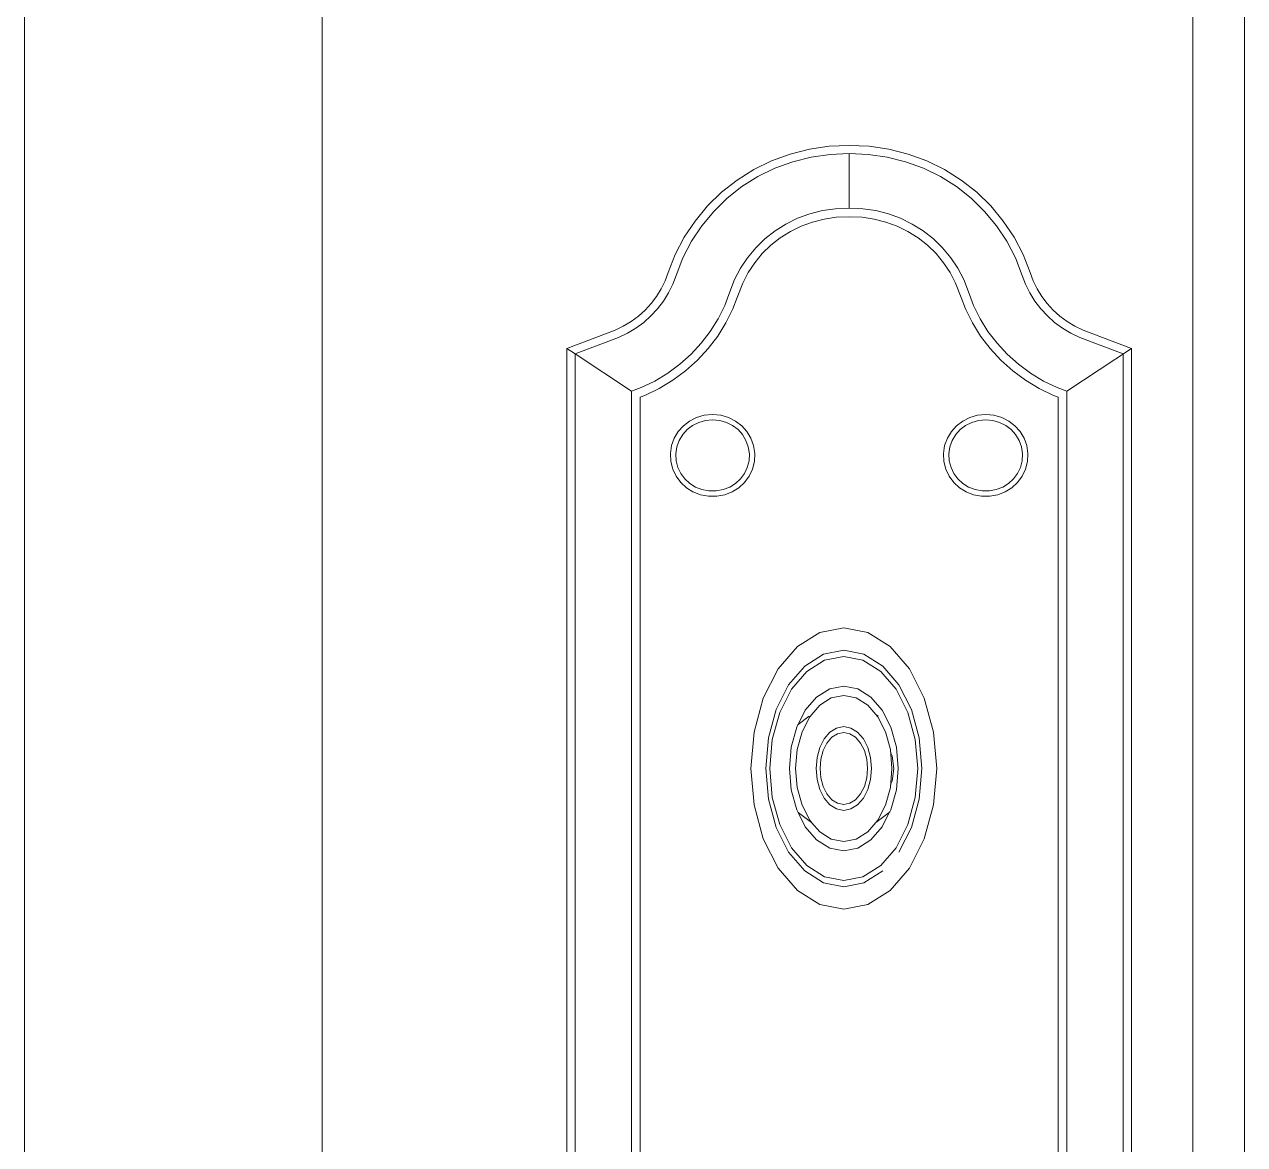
# Model space of a CAD drawing. Header units: inches. Extents: x -5142662 to -4941318, y -3361958 to -3160563.
# Drawn here: x -5011256.76 to -5011250.83, y -3261586.29 to -3261580.85 of the extents above; entities that cross this region are included whole.
import ezdxf

# ---------------------------------------------------------------- set-up
doc = ezdxf.new("R2010")
doc.units = ezdxf.units.IN
doc.header["$LTSCALE"] = 2
doc.header["$MEASUREMENT"] = 0
doc.layers.add('window', color=4, linetype='CONTINUOUS', lineweight=13)

msp = doc.modelspace()

# ---------------------------------------------------------------- linework, layer by layer
at = {"layer": 'window'}
for p, q in [((-5011256.7568, -3261611.2089), (-5011256.7568, -3261543.2089)), ((-5011255.3105, -3261611.2089), (-5011255.3105, -3261544.791)), ((-5011251.0805, -3261588.7091), (-5011251.0805, -3261548.8944)), ((-5011250.8285, -3261549.1389), (-5011250.8285, -3261611.2089)), ((-5011252.8465, -3261581.4412), (-5011252.9422, -3261581.4551)), ((-5011252.7497, -3261581.4373), (-5011252.8465, -3261581.4412)), ((-5011252.653, -3261581.4412), (-5011252.7497, -3261581.4373)), ((-5011252.5572, -3261581.4551), (-5011252.653, -3261581.4412)), ((-5011253.1265, -3261581.512), (-5011253.213, -3261581.5543)), ((-5011253.0359, -3261581.4788), (-5011253.1265, -3261581.512)), ((-5011252.9422, -3261581.4551), (-5011253.0359, -3261581.4788)), ((-5011252.9341, -3261581.4936), (-5011253.0237, -3261581.5162)), ((-5011252.8426, -3261581.4803), (-5011252.9341, -3261581.4936)), ((-5011252.7497, -3261581.4765), (-5011252.8426, -3261581.4803)), ((-5011252.6568, -3261581.4803), (-5011252.7497, -3261581.4765)), ((-5011252.7497, -3261581.4765), (-5011252.7497, -3261581.742)), ((-5011252.5653, -3261581.4936), (-5011252.6568, -3261581.4803)), ((-5011252.4758, -3261581.5162), (-5011252.5653, -3261581.4936)), ((-5011252.4635, -3261581.4788), (-5011252.5572, -3261581.4551)), ((-5011252.3729, -3261581.512), (-5011252.4635, -3261581.4788)), ((-5011252.2865, -3261581.5543), (-5011252.3729, -3261581.512)), ((-5011253.213, -3261581.5543), (-5011253.2943, -3261581.6054)), ((-5011253.1102, -3261581.548), (-5011253.1928, -3261581.5884)), ((-5011253.0237, -3261581.5162), (-5011253.1102, -3261581.548)), ((-5011252.3892, -3261581.548), (-5011252.4758, -3261581.5162)), ((-5011252.3066, -3261581.5884), (-5011252.3892, -3261581.548)), ((-5011252.2052, -3261581.6054), (-5011252.2865, -3261581.5543)), ((-5011253.2943, -3261581.6054), (-5011253.3695, -3261581.6645)), ((-5011253.1928, -3261581.5884), (-5011253.2705, -3261581.6372)), ((-5011252.2289, -3261581.6372), (-5011252.3066, -3261581.5884)), ((-5011252.1299, -3261581.6645), (-5011252.2052, -3261581.6054)), ((-5011253.3695, -3261581.6645), (-5011253.4379, -3261581.731)), ((-5011253.2705, -3261581.6372), (-5011253.3424, -3261581.6936)), ((-5011252.157, -3261581.6936), (-5011252.2289, -3261581.6372)), ((-5011252.0615, -3261581.731), (-5011252.1299, -3261581.6645)), ((-5011253.4379, -3261581.731), (-5011253.4986, -3261581.8042)), ((-5011253.3424, -3261581.6936), (-5011253.4078, -3261581.7572)), ((-5011252.8166, -3261581.7447), (-5011252.8793, -3261581.7538)), ((-5011252.7497, -3261581.742), (-5011252.8166, -3261581.7447)), ((-5011252.6829, -3261581.7447), (-5011252.7497, -3261581.742)), ((-5011252.6202, -3261581.7538), (-5011252.6829, -3261581.7447)), ((-5011252.0917, -3261581.7572), (-5011252.157, -3261581.6936)), ((-5011252.0008, -3261581.8042), (-5011252.0615, -3261581.731)), ((-5011253.4986, -3261581.8042), (-5011253.551, -3261581.8832)), ((-5011253.4078, -3261581.7572), (-5011253.4658, -3261581.8271)), ((-5011253, -3261581.7911), (-5011253.0566, -3261581.8188)), ((-5011252.9406, -3261581.7693), (-5011253, -3261581.7911)), ((-5011252.9826, -3261581.8293), (-5011252.9276, -3261581.8091)), ((-5011252.8793, -3261581.7538), (-5011252.9406, -3261581.7693)), ((-5011252.9276, -3261581.8091), (-5011252.8707, -3261581.7947)), ((-5011252.8707, -3261581.7947), (-5011252.8125, -3261581.7863)), ((-5011252.8125, -3261581.7863), (-5011252.7497, -3261581.7837)), ((-5011252.7497, -3261581.7837), (-5011252.687, -3261581.7863)), ((-5011252.687, -3261581.7863), (-5011252.6288, -3261581.7947)), ((-5011252.6288, -3261581.7947), (-5011252.5719, -3261581.8091)), ((-5011252.5588, -3261581.7693), (-5011252.6202, -3261581.7538)), ((-5011252.5719, -3261581.8091), (-5011252.5168, -3261581.8293)), ((-5011252.4995, -3261581.7911), (-5011252.5588, -3261581.7693)), ((-5011252.4429, -3261581.8188), (-5011252.4995, -3261581.7911)), ((-5011252.0337, -3261581.8271), (-5011252.0917, -3261581.7572)), ((-5011251.9485, -3261581.8832), (-5011252.0008, -3261581.8042)), ((-5011253.4658, -3261581.8271), (-5011253.5158, -3261581.9026)), ((-5011253.1098, -3261581.8522), (-5011253.1591, -3261581.8909)), ((-5011253.0566, -3261581.8188), (-5011253.1098, -3261581.8522)), ((-5011253.0845, -3261581.886), (-5011253.0351, -3261581.855)), ((-5011253.0351, -3261581.855), (-5011252.9826, -3261581.8293)), ((-5011252.5168, -3261581.8293), (-5011252.4643, -3261581.855)), ((-5011252.4643, -3261581.855), (-5011252.4149, -3261581.886)), ((-5011252.3896, -3261581.8522), (-5011252.4429, -3261581.8188)), ((-5011252.3403, -3261581.8909), (-5011252.3896, -3261581.8522)), ((-5011251.9837, -3261581.9026), (-5011252.0337, -3261581.8271)), ((-5011253.551, -3261581.8832), (-5011253.5944, -3261581.9671)), ((-5011253.5158, -3261581.9026), (-5011253.5573, -3261581.9829)), ((-5011253.1591, -3261581.8909), (-5011253.2039, -3261581.9345)), ((-5011253.1718, -3261581.9623), (-5011253.1303, -3261581.9219)), ((-5011253.1303, -3261581.9219), (-5011253.0845, -3261581.886)), ((-5011252.4149, -3261581.886), (-5011252.3692, -3261581.9219)), ((-5011252.3692, -3261581.9219), (-5011252.3276, -3261581.9623)), ((-5011252.2956, -3261581.9345), (-5011252.3403, -3261581.8909)), ((-5011251.9422, -3261581.9829), (-5011251.9837, -3261581.9026)), ((-5011251.9051, -3261581.9671), (-5011251.9485, -3261581.8832)), ((-5011253.5944, -3261581.9671), (-5011253.6283, -3261582.0551)), ((-5011253.5573, -3261581.9829), (-5011253.5904, -3261582.0688)), ((-5011253.2436, -3261581.9824), (-5011253.2779, -3261582.0341)), ((-5011253.2039, -3261581.9345), (-5011253.2436, -3261581.9824)), ((-5011253.2087, -3261582.0068), (-5011253.1718, -3261581.9623)), ((-5011252.3276, -3261581.9623), (-5011252.2907, -3261582.0068)), ((-5011252.2558, -3261581.9824), (-5011252.2956, -3261581.9345)), ((-5011252.2215, -3261582.0341), (-5011252.2558, -3261581.9824)), ((-5011251.909, -3261582.0688), (-5011251.9422, -3261581.9829)), ((-5011251.8711, -3261582.0551), (-5011251.9051, -3261581.9671)), ((-5011253.2779, -3261582.0341), (-5011253.3064, -3261582.0891)), ((-5011253.2405, -3261582.0548), (-5011253.2087, -3261582.0068)), ((-5011252.2907, -3261582.0068), (-5011252.2589, -3261582.0548)), ((-5011252.1931, -3261582.0891), (-5011252.2215, -3261582.0341)), ((-5011253.6436, -3261582.0955), (-5011253.6628, -3261582.1342)), ((-5011253.6283, -3261582.0551), (-5011253.6436, -3261582.0955)), ((-5011253.5904, -3261582.0688), (-5011253.6064, -3261582.1107)), ((-5011253.3064, -3261582.0891), (-5011253.3341, -3261582.1611)), ((-5011253.2938, -3261582.1756), (-5011253.2669, -3261582.1058)), ((-5011253.2669, -3261582.1058), (-5011253.2405, -3261582.0548)), ((-5011252.2589, -3261582.0548), (-5011252.2326, -3261582.1058)), ((-5011252.2326, -3261582.1058), (-5011252.2056, -3261582.1756)), ((-5011252.1653, -3261582.1611), (-5011252.1931, -3261582.0891)), ((-5011251.8931, -3261582.1107), (-5011251.909, -3261582.0688)), ((-5011251.8558, -3261582.0955), (-5011251.8711, -3261582.0551)), ((-5011251.8367, -3261582.1342), (-5011251.8558, -3261582.0955)), ((-5011253.6628, -3261582.1342), (-5011253.6856, -3261582.1711)), ((-5011253.6272, -3261582.1529), (-5011253.652, -3261582.1929)), ((-5011253.6064, -3261582.1107), (-5011253.6272, -3261582.1529)), ((-5011253.3341, -3261582.1611), (-5011253.3542, -3261582.214)), ((-5011252.1452, -3261582.214), (-5011252.1653, -3261582.1611)), ((-5011251.8723, -3261582.1529), (-5011251.8931, -3261582.1107)), ((-5011251.8475, -3261582.1929), (-5011251.8723, -3261582.1529)), ((-5011251.8138, -3261582.1711), (-5011251.8367, -3261582.1342)), ((-5011253.7119, -3261582.2057), (-5011253.7415, -3261582.2377)), ((-5011253.6856, -3261582.1711), (-5011253.7119, -3261582.2057)), ((-5011253.652, -3261582.1929), (-5011253.6805, -3261582.2305)), ((-5011253.3542, -3261582.214), (-5011253.3862, -3261582.2788)), ((-5011253.3146, -3261582.2303), (-5011253.2938, -3261582.1756)), ((-5011252.2056, -3261582.1756), (-5011252.1849, -3261582.2303)), ((-5011252.1133, -3261582.2788), (-5011252.1452, -3261582.214)), ((-5011251.8189, -3261582.2305), (-5011251.8475, -3261582.1929)), ((-5011251.7875, -3261582.2057), (-5011251.8138, -3261582.1711)), ((-5011251.7579, -3261582.2377), (-5011251.7875, -3261582.2057)), ((-5011253.774, -3261582.2669), (-5011253.8093, -3261582.293)), ((-5011253.7415, -3261582.2377), (-5011253.774, -3261582.2669)), ((-5011253.7127, -3261582.2653), (-5011253.748, -3261582.297)), ((-5011253.6805, -3261582.2305), (-5011253.7127, -3261582.2653)), ((-5011253.3862, -3261582.2788), (-5011253.4243, -3261582.3403)), ((-5011253.3483, -3261582.2986), (-5011253.3146, -3261582.2303)), ((-5011252.1849, -3261582.2303), (-5011252.1512, -3261582.2986)), ((-5011252.0752, -3261582.3403), (-5011252.1133, -3261582.2788)), ((-5011251.7868, -3261582.2653), (-5011251.8189, -3261582.2305)), ((-5011251.7515, -3261582.297), (-5011251.7868, -3261582.2653)), ((-5011251.7254, -3261582.2669), (-5011251.7579, -3261582.2377)), ((-5011251.6902, -3261582.293), (-5011251.7254, -3261582.2669)), ((-5011253.8865, -3261582.335), (-5011254.1213, -3261582.423)), ((-5011253.8469, -3261582.3158), (-5011253.8865, -3261582.335)), ((-5011253.8093, -3261582.293), (-5011253.8469, -3261582.3158)), ((-5011253.7863, -3261582.3253), (-5011253.8271, -3261582.35)), ((-5011253.748, -3261582.297), (-5011253.7863, -3261582.3253)), ((-5011253.4243, -3261582.3403), (-5011253.4682, -3261582.398)), ((-5011253.3885, -3261582.3634), (-5011253.3483, -3261582.2986)), ((-5011252.1512, -3261582.2986), (-5011252.111, -3261582.3634)), ((-5011252.0312, -3261582.398), (-5011252.0752, -3261582.3403)), ((-5011251.7132, -3261582.3253), (-5011251.7515, -3261582.297)), ((-5011251.6723, -3261582.35), (-5011251.7132, -3261582.3253)), ((-5011251.6526, -3261582.3158), (-5011251.6902, -3261582.293)), ((-5011251.6129, -3261582.335), (-5011251.6526, -3261582.3158)), ((-5011251.3781, -3261582.423), (-5011251.6129, -3261582.335)), ((-5011253.8702, -3261582.3709), (-5011254.0809, -3261582.4499)), ((-5011253.8271, -3261582.35), (-5011253.8702, -3261582.3709)), ((-5011253.4682, -3261582.398), (-5011253.5175, -3261582.4515)), ((-5011253.4348, -3261582.4243), (-5011253.3885, -3261582.3634)), ((-5011252.111, -3261582.3634), (-5011252.0646, -3261582.4243)), ((-5011251.9819, -3261582.4515), (-5011252.0312, -3261582.398)), ((-5011251.6293, -3261582.3709), (-5011251.6723, -3261582.35)), ((-5011251.4186, -3261582.4499), (-5011251.6293, -3261582.3709)), ((-5011254.1213, -3261582.423), (-5011254.0809, -3261582.4499)), ((-5011254.1213, -3261582.423), (-5011254.1213, -3261590.6446)), ((-5011254.0809, -3261582.4499), (-5011254.0809, -3261590.6177)), ((-5011254.0809, -3261582.4499), (-5011253.8075, -3261582.6317)), ((-5011253.5175, -3261582.4515), (-5011253.5718, -3261582.5002)), ((-5011253.4869, -3261582.4808), (-5011253.4348, -3261582.4243)), ((-5011252.0646, -3261582.4243), (-5011252.0126, -3261582.4808)), ((-5011251.9276, -3261582.5002), (-5011251.9819, -3261582.4515)), ((-5011251.3781, -3261582.423), (-5011251.692, -3261582.6317)), ((-5011251.4191, -3261588.6261), (-5011251.4186, -3261582.4499)), ((-5011251.3781, -3261588.6388), (-5011251.3781, -3261582.423)), ((-5011253.5718, -3261582.5002), (-5011253.6306, -3261582.5437)), ((-5011253.5441, -3261582.5322), (-5011253.4869, -3261582.4808)), ((-5011252.0126, -3261582.4808), (-5011251.9553, -3261582.5322)), ((-5011251.8688, -3261582.5437), (-5011251.9276, -3261582.5002)), ((-5011253.6306, -3261582.5437), (-5011253.6934, -3261582.5817)), ((-5011253.6724, -3261582.6181), (-5011253.6062, -3261582.5781)), ((-5011253.6062, -3261582.5781), (-5011253.5441, -3261582.5322)), ((-5011251.9553, -3261582.5322), (-5011251.8933, -3261582.5781)), ((-5011251.8933, -3261582.5781), (-5011251.8271, -3261582.6181)), ((-5011251.806, -3261582.5817), (-5011251.8688, -3261582.5437)), ((-5011253.7596, -3261582.6138), (-5011253.8075, -3261582.6317)), ((-5011253.8075, -3261582.6317), (-5011253.8075, -3261590.4359)), ((-5011253.6934, -3261582.5817), (-5011253.7596, -3261582.6138)), ((-5011253.7422, -3261582.652), (-5011253.6724, -3261582.6181)), ((-5011251.8271, -3261582.6181), (-5011251.7573, -3261582.652)), ((-5011251.7399, -3261582.6138), (-5011251.806, -3261582.5817)), ((-5011251.692, -3261582.6317), (-5011251.7399, -3261582.6138)), ((-5011251.692, -3261588.7098), (-5011251.692, -3261582.6317)), ((-5011253.7645, -3261582.6603), (-5011253.7422, -3261582.652)), ((-5011253.7645, -3261590.4073), (-5011253.7645, -3261582.6603)), ((-5011251.7573, -3261582.652), (-5011251.735, -3261582.6603)), ((-5011251.735, -3261582.6603), (-5011251.735, -3261588.7264)), ((-5011253.4909, -3261582.759), (-5011253.4534, -3261582.748)), ((-5011253.4534, -3261582.748), (-5011253.4132, -3261582.7442)), ((-5011253.4132, -3261582.7442), (-5011253.3729, -3261582.748)), ((-5011253.3729, -3261582.748), (-5011253.3354, -3261582.759)), ((-5011252.1641, -3261582.759), (-5011252.1265, -3261582.748)), ((-5011252.1265, -3261582.748), (-5011252.0863, -3261582.7442)), ((-5011252.0863, -3261582.7442), (-5011252.0461, -3261582.748)), ((-5011252.0461, -3261582.748), (-5011252.0085, -3261582.759)), ((-5011253.5802, -3261582.8273), (-5011253.5551, -3261582.7993)), ((-5011253.5585, -3261582.8424), (-5011253.5366, -3261582.818)), ((-5011253.5551, -3261582.7993), (-5011253.5251, -3261582.7763)), ((-5011253.5366, -3261582.818), (-5011253.5105, -3261582.798)), ((-5011253.5251, -3261582.7763), (-5011253.4909, -3261582.759)), ((-5011253.5105, -3261582.798), (-5011253.4808, -3261582.7829)), ((-5011253.4808, -3261582.7829), (-5011253.4481, -3261582.7734)), ((-5011253.4481, -3261582.7734), (-5011253.4132, -3261582.77)), ((-5011253.4132, -3261582.77), (-5011253.3782, -3261582.7734)), ((-5011253.3782, -3261582.7734), (-5011253.3455, -3261582.7829)), ((-5011253.3455, -3261582.7829), (-5011253.3158, -3261582.798)), ((-5011253.3354, -3261582.759), (-5011253.3012, -3261582.7763)), ((-5011253.3158, -3261582.798), (-5011253.2897, -3261582.818)), ((-5011253.3012, -3261582.7763), (-5011253.2712, -3261582.7993)), ((-5011253.2897, -3261582.818), (-5011253.2679, -3261582.8424)), ((-5011253.2712, -3261582.7993), (-5011253.2462, -3261582.8273)), ((-5011252.2533, -3261582.8273), (-5011252.2282, -3261582.7993)), ((-5011252.2316, -3261582.8424), (-5011252.2098, -3261582.818)), ((-5011252.2282, -3261582.7993), (-5011252.1982, -3261582.7763)), ((-5011252.2098, -3261582.818), (-5011252.1837, -3261582.798)), ((-5011252.1982, -3261582.7763), (-5011252.1641, -3261582.759)), ((-5011252.1837, -3261582.798), (-5011252.154, -3261582.7829)), ((-5011252.154, -3261582.7829), (-5011252.1213, -3261582.7734)), ((-5011252.1213, -3261582.7734), (-5011252.0863, -3261582.77)), ((-5011252.0863, -3261582.77), (-5011252.0513, -3261582.7734)), ((-5011252.0513, -3261582.7734), (-5011252.0187, -3261582.7829)), ((-5011252.0187, -3261582.7829), (-5011251.9889, -3261582.798)), ((-5011252.0085, -3261582.759), (-5011251.9744, -3261582.7763)), ((-5011251.9889, -3261582.798), (-5011251.9628, -3261582.818)), ((-5011251.9744, -3261582.7763), (-5011251.9444, -3261582.7993)), ((-5011251.9628, -3261582.818), (-5011251.941, -3261582.8424)), ((-5011251.9444, -3261582.7993), (-5011251.9193, -3261582.8273)), ((-5011253.6126, -3261582.8952), (-5011253.5996, -3261582.8595)), ((-5011253.5996, -3261582.8595), (-5011253.5802, -3261582.8273)), ((-5011253.5867, -3261582.9014), (-5011253.5754, -3261582.8704)), ((-5011253.5754, -3261582.8704), (-5011253.5585, -3261582.8424)), ((-5011253.2679, -3261582.8424), (-5011253.251, -3261582.8704)), ((-5011253.251, -3261582.8704), (-5011253.2397, -3261582.9014)), ((-5011253.2462, -3261582.8273), (-5011253.2267, -3261582.8595)), ((-5011253.2267, -3261582.8595), (-5011253.2137, -3261582.8952)), ((-5011252.2858, -3261582.8952), (-5011252.2727, -3261582.8595)), ((-5011252.2727, -3261582.8595), (-5011252.2533, -3261582.8273)), ((-5011252.2598, -3261582.9014), (-5011252.2485, -3261582.8704)), ((-5011252.2485, -3261582.8704), (-5011252.2316, -3261582.8424)), ((-5011251.941, -3261582.8424), (-5011251.9241, -3261582.8704)), ((-5011251.9241, -3261582.8704), (-5011251.9128, -3261582.9014)), ((-5011251.9193, -3261582.8273), (-5011251.8999, -3261582.8595)), ((-5011251.8999, -3261582.8595), (-5011251.8869, -3261582.8952)), ((-5011253.6184, -3261582.9336), (-5011253.6126, -3261582.8952)), ((-5011253.6165, -3261582.973), (-5011253.6184, -3261582.9336)), ((-5011253.5918, -3261582.9349), (-5011253.5867, -3261582.9014)), ((-5011253.59, -3261582.9692), (-5011253.5918, -3261582.9349)), ((-5011253.2397, -3261582.9014), (-5011253.2346, -3261582.9349)), ((-5011253.2346, -3261582.9349), (-5011253.2363, -3261582.9692)), ((-5011253.2137, -3261582.8952), (-5011253.2079, -3261582.9336)), ((-5011253.2079, -3261582.9336), (-5011253.2099, -3261582.973)), ((-5011252.2916, -3261582.9336), (-5011252.2858, -3261582.8952)), ((-5011252.2896, -3261582.973), (-5011252.2916, -3261582.9336)), ((-5011252.2649, -3261582.9349), (-5011252.2598, -3261582.9014)), ((-5011252.2632, -3261582.9692), (-5011252.2649, -3261582.9349)), ((-5011251.9128, -3261582.9014), (-5011251.9077, -3261582.9349)), ((-5011251.9077, -3261582.9349), (-5011251.9094, -3261582.9692)), ((-5011251.881, -3261582.9336), (-5011251.8869, -3261582.8952)), ((-5011251.881, -3261582.9336), (-5011251.883, -3261582.973)), ((-5011253.6069, -3261583.0102), (-5011253.6165, -3261582.973)), ((-5011253.5818, -3261583.0015), (-5011253.59, -3261582.9692)), ((-5011253.2363, -3261582.9692), (-5011253.2446, -3261583.0015)), ((-5011253.2099, -3261582.973), (-5011253.2194, -3261583.0102)), ((-5011252.2801, -3261583.0102), (-5011252.2896, -3261582.973)), ((-5011252.2549, -3261583.0015), (-5011252.2632, -3261582.9692)), ((-5011251.9094, -3261582.9692), (-5011251.9177, -3261583.0015)), ((-5011251.883, -3261582.973), (-5011251.8925, -3261583.0102)), ((-5011253.5906, -3261583.0442), (-5011253.6069, -3261583.0102)), ((-5011253.5683, -3261583.0744), (-5011253.5906, -3261583.0442)), ((-5011253.5676, -3261583.0311), (-5011253.5818, -3261583.0015)), ((-5011253.5481, -3261583.0573), (-5011253.5676, -3261583.0311)), ((-5011253.2588, -3261583.0311), (-5011253.2782, -3261583.0573)), ((-5011253.2446, -3261583.0015), (-5011253.2588, -3261583.0311)), ((-5011253.2357, -3261583.0442), (-5011253.258, -3261583.0744)), ((-5011253.2357, -3261583.0442), (-5011253.2194, -3261583.0102)), ((-5011252.2638, -3261583.0442), (-5011252.2801, -3261583.0102)), ((-5011252.2414, -3261583.0744), (-5011252.2638, -3261583.0442)), ((-5011252.2407, -3261583.0311), (-5011252.2549, -3261583.0015)), ((-5011252.2213, -3261583.0573), (-5011252.2407, -3261583.0311)), ((-5011251.9319, -3261583.0311), (-5011251.9514, -3261583.0573)), ((-5011251.9177, -3261583.0015), (-5011251.9319, -3261583.0311)), ((-5011251.9088, -3261583.0442), (-5011251.9312, -3261583.0744)), ((-5011251.8925, -3261583.0102), (-5011251.9088, -3261583.0442)), ((-5011253.5406, -3261583.1), (-5011253.5683, -3261583.0744)), ((-5011253.5241, -3261583.0796), (-5011253.5481, -3261583.0573)), ((-5011253.5085, -3261583.1203), (-5011253.5406, -3261583.1)), ((-5011253.4961, -3261583.0972), (-5011253.5241, -3261583.0796)), ((-5011253.4648, -3261583.1096), (-5011253.4961, -3261583.0972)), ((-5011253.4309, -3261583.1161), (-5011253.4648, -3261583.1096)), ((-5011253.3615, -3261583.1096), (-5011253.3954, -3261583.1161)), ((-5011253.3302, -3261583.0972), (-5011253.3615, -3261583.1096)), ((-5011253.3023, -3261583.0796), (-5011253.3302, -3261583.0972)), ((-5011253.2857, -3261583.1), (-5011253.3178, -3261583.1203)), ((-5011253.2782, -3261583.0573), (-5011253.3023, -3261583.0796)), ((-5011253.258, -3261583.0744), (-5011253.2857, -3261583.1)), ((-5011252.2138, -3261583.1), (-5011252.2414, -3261583.0744)), ((-5011252.1972, -3261583.0796), (-5011252.2213, -3261583.0573)), ((-5011252.1816, -3261583.1203), (-5011252.2138, -3261583.1)), ((-5011252.1692, -3261583.0972), (-5011252.1972, -3261583.0796)), ((-5011252.1379, -3261583.1096), (-5011252.1692, -3261583.0972)), ((-5011252.104, -3261583.1161), (-5011252.1379, -3261583.1096)), ((-5011252.0347, -3261583.1096), (-5011252.0686, -3261583.1161)), ((-5011252.0034, -3261583.0972), (-5011252.0347, -3261583.1096)), ((-5011251.9754, -3261583.0796), (-5011252.0034, -3261583.0972)), ((-5011251.9588, -3261583.1), (-5011251.991, -3261583.1203)), ((-5011251.9514, -3261583.0573), (-5011251.9754, -3261583.0796)), ((-5011251.9312, -3261583.0744), (-5011251.9588, -3261583.1)), ((-5011253.4725, -3261583.1345), (-5011253.5085, -3261583.1203)), ((-5011253.4335, -3261583.142), (-5011253.4725, -3261583.1345)), ((-5011253.3928, -3261583.142), (-5011253.4335, -3261583.142)), ((-5011253.3954, -3261583.1161), (-5011253.4309, -3261583.1161)), ((-5011253.3538, -3261583.1345), (-5011253.3928, -3261583.142)), ((-5011253.3178, -3261583.1203), (-5011253.3538, -3261583.1345)), ((-5011252.1457, -3261583.1345), (-5011252.1816, -3261583.1203)), ((-5011252.1067, -3261583.142), (-5011252.1457, -3261583.1345)), ((-5011252.0659, -3261583.142), (-5011252.1067, -3261583.142)), ((-5011252.0686, -3261583.1161), (-5011252.104, -3261583.1161)), ((-5011252.0269, -3261583.1345), (-5011252.0659, -3261583.142)), ((-5011251.991, -3261583.1203), (-5011252.0269, -3261583.1345)), ((-5011252.8927, -3261583.8037), (-5011253.0015, -3261583.872)), ((-5011252.7758, -3261583.7803), (-5011252.8927, -3261583.8037)), ((-5011252.659, -3261583.8037), (-5011252.7758, -3261583.7803)), ((-5011252.5501, -3261583.872), (-5011252.659, -3261583.8037)), ((-5011253.0015, -3261583.872), (-5011253.095, -3261583.9808)), ((-5011252.4566, -3261583.9808), (-5011252.5501, -3261583.872)), ((-5011252.874, -3261583.9094), (-5011252.9654, -3261583.9668)), ((-5011252.8689, -3261583.9383), (-5011252.9556, -3261583.9927)), ((-5011252.7758, -3261583.8898), (-5011252.874, -3261583.9094)), ((-5011252.7758, -3261583.9197), (-5011252.8689, -3261583.9383)), ((-5011252.6777, -3261583.9094), (-5011252.7758, -3261583.8898)), ((-5011252.6828, -3261583.9383), (-5011252.7758, -3261583.9197)), ((-5011252.5961, -3261583.9927), (-5011252.6828, -3261583.9383)), ((-5011252.5862, -3261583.9668), (-5011252.6777, -3261583.9094)), ((-5011253.095, -3261583.9808), (-5011253.1668, -3261584.1225)), ((-5011252.9654, -3261583.9668), (-5011253.044, -3261584.0582)), ((-5011252.9556, -3261583.9927), (-5011253.03, -3261584.0793)), ((-5011252.5216, -3261584.0793), (-5011252.5961, -3261583.9927)), ((-5011252.5077, -3261584.0582), (-5011252.5862, -3261583.9668)), ((-5011252.3849, -3261584.1225), (-5011252.4566, -3261583.9808)), ((-5011253.044, -3261584.0582), (-5011253.1042, -3261584.1772)), ((-5011252.4474, -3261584.1772), (-5011252.5077, -3261584.0582)), ((-5011253.03, -3261584.0793), (-5011253.0871, -3261584.1922)), ((-5011252.908, -3261584.1176), (-5011252.9627, -3261584.1813)), ((-5011252.8442, -3261584.0776), (-5011252.908, -3261584.1176)), ((-5011252.8364, -3261584.1217), (-5011252.8929, -3261584.1571)), ((-5011252.7758, -3261584.064), (-5011252.8442, -3261584.0776)), ((-5011252.7758, -3261584.1096), (-5011252.8364, -3261584.1217)), ((-5011252.7074, -3261584.0776), (-5011252.7758, -3261584.064)), ((-5011252.7152, -3261584.1217), (-5011252.7758, -3261584.1096)), ((-5011252.6587, -3261584.1571), (-5011252.7152, -3261584.1217)), ((-5011252.6437, -3261584.1176), (-5011252.7074, -3261584.0776)), ((-5011252.5889, -3261584.1813), (-5011252.6437, -3261584.1176)), ((-5011252.4645, -3261584.1922), (-5011252.5216, -3261584.0793)), ((-5011253.1668, -3261584.1225), (-5011253.2119, -3261584.2875)), ((-5011253.1042, -3261584.1772), (-5011253.1421, -3261584.3158)), ((-5011252.9627, -3261584.1813), (-5011252.9968, -3261584.2501)), ((-5011252.8929, -3261584.1571), (-5011252.9414, -3261584.2135)), ((-5011252.6102, -3261584.2135), (-5011252.6587, -3261584.1571)), ((-5011252.5469, -3261584.2643), (-5011252.5889, -3261584.1813)), ((-5011252.4095, -3261584.3158), (-5011252.4474, -3261584.1772)), ((-5011252.3398, -3261584.2875), (-5011252.3849, -3261584.1225)), ((-5011253.0871, -3261584.1922), (-5011253.123, -3261584.3236)), ((-5011252.9968, -3261584.2501), (-5011252.9435, -3261584.2104)), ((-5011252.9414, -3261584.2135), (-5011252.9787, -3261584.2871)), ((-5011252.6206, -3261584.2015), (-5011252.6196, -3261584.2019)), ((-5011252.6196, -3261584.2019), (-5011252.6081, -3261584.2104)), ((-5011252.573, -3261584.2871), (-5011252.6102, -3261584.2135)), ((-5011252.4286, -3261584.3236), (-5011252.4645, -3261584.1922)), ((-5011253.2119, -3261584.2875), (-5011253.2272, -3261584.4646)), ((-5011253.0047, -3261584.2643), (-5011253.0311, -3261584.3609)), ((-5011252.9988, -3261584.2525), (-5011253.0047, -3261584.2643)), ((-5011252.9787, -3261584.2871), (-5011253.0021, -3261584.3727)), ((-5011252.9988, -3261584.2525), (-5011252.9968, -3261584.2501)), ((-5011252.843, -3261584.2882), (-5011252.8708, -3261584.3206)), ((-5011252.8106, -3261584.2679), (-5011252.843, -3261584.2882)), ((-5011252.8057, -3261584.2957), (-5011252.8335, -3261584.3131)), ((-5011252.7758, -3261584.2609), (-5011252.8106, -3261584.2679)), ((-5011252.7758, -3261584.2897), (-5011252.8057, -3261584.2957)), ((-5011252.741, -3261584.2679), (-5011252.7758, -3261584.2609)), ((-5011252.746, -3261584.2957), (-5011252.7758, -3261584.2897)), ((-5011252.7181, -3261584.3131), (-5011252.746, -3261584.2957)), ((-5011252.7086, -3261584.2882), (-5011252.741, -3261584.2679)), ((-5011252.6808, -3261584.3206), (-5011252.7086, -3261584.2882)), ((-5011252.5496, -3261584.3727), (-5011252.573, -3261584.2871)), ((-5011252.5205, -3261584.3609), (-5011252.5469, -3261584.2643)), ((-5011252.3244, -3261584.4646), (-5011252.3398, -3261584.2875)), ((-5011253.1421, -3261584.3158), (-5011253.155, -3261584.4646)), ((-5011253.123, -3261584.3236), (-5011253.1353, -3261584.4646)), ((-5011252.8708, -3261584.3206), (-5011252.8922, -3261584.3628)), ((-5011252.8574, -3261584.3409), (-5011252.8757, -3261584.3771)), ((-5011252.8335, -3261584.3131), (-5011252.8574, -3261584.3409)), ((-5011252.6942, -3261584.3409), (-5011252.7181, -3261584.3131)), ((-5011252.6759, -3261584.3771), (-5011252.6942, -3261584.3409)), ((-5011252.6594, -3261584.3628), (-5011252.6808, -3261584.3206)), ((-5011252.4164, -3261584.4646), (-5011252.4286, -3261584.3236)), ((-5011252.3966, -3261584.4646), (-5011252.4095, -3261584.3158)), ((-5011253.0311, -3261584.3609), (-5011253.0401, -3261584.4646)), ((-5011253.0021, -3261584.3727), (-5011253.01, -3261584.4646)), ((-5011252.9056, -3261584.4119), (-5011252.9102, -3261584.4646)), ((-5011252.8922, -3261584.3628), (-5011252.9056, -3261584.4119)), ((-5011252.8757, -3261584.3771), (-5011252.8873, -3261584.4193)), ((-5011252.6644, -3261584.4193), (-5011252.6759, -3261584.3771)), ((-5011252.646, -3261584.4119), (-5011252.6594, -3261584.3628)), ((-5011252.6414, -3261584.4646), (-5011252.646, -3261584.4119)), ((-5011252.5416, -3261584.4646), (-5011252.5496, -3261584.3727)), ((-5011252.5411, -3261584.4034), (-5011252.5484, -3261584.3865)), ((-5011252.5329, -3261584.4644), (-5011252.5411, -3261584.4034)), ((-5011252.5115, -3261584.4646), (-5011252.5205, -3261584.3609)), ((-5011253.2272, -3261584.4646), (-5011253.2119, -3261584.6417)), ((-5011253.155, -3261584.4646), (-5011253.1421, -3261584.6134)), ((-5011253.1353, -3261584.4646), (-5011253.123, -3261584.6056)), ((-5011253.0401, -3261584.4646), (-5011253.0311, -3261584.5683)), ((-5011253.01, -3261584.4646), (-5011253.0021, -3261584.5565)), ((-5011252.9102, -3261584.4646), (-5011252.9056, -3261584.5173)), ((-5011252.8873, -3261584.4193), (-5011252.8912, -3261584.4646)), ((-5011252.8912, -3261584.4646), (-5011252.8873, -3261584.5099)), ((-5011252.6604, -3261584.4646), (-5011252.6644, -3261584.4193)), ((-5011252.6644, -3261584.5099), (-5011252.6604, -3261584.4646)), ((-5011252.646, -3261584.5173), (-5011252.6414, -3261584.4646)), ((-5011252.5496, -3261584.5565), (-5011252.5416, -3261584.4646)), ((-5011252.5411, -3261584.5254), (-5011252.5329, -3261584.4644)), ((-5011252.5205, -3261584.5683), (-5011252.5115, -3261584.4646)), ((-5011252.4286, -3261584.6056), (-5011252.4164, -3261584.4646)), ((-5011252.4095, -3261584.6134), (-5011252.3966, -3261584.4646)), ((-5011252.3398, -3261584.6417), (-5011252.3244, -3261584.4646)), ((-5011252.9056, -3261584.5173), (-5011252.8922, -3261584.5664)), ((-5011252.8873, -3261584.5099), (-5011252.8757, -3261584.552)), ((-5011252.6759, -3261584.552), (-5011252.6644, -3261584.5099)), ((-5011252.6594, -3261584.5664), (-5011252.646, -3261584.5173)), ((-5011252.5483, -3261584.5423), (-5011252.5411, -3261584.5254)), ((-5011253.0311, -3261584.5683), (-5011253.0047, -3261584.6649)), ((-5011253.0021, -3261584.5565), (-5011252.9787, -3261584.6421)), ((-5011252.8922, -3261584.5664), (-5011252.8708, -3261584.6086)), ((-5011252.8757, -3261584.552), (-5011252.8574, -3261584.5883)), ((-5011252.8574, -3261584.5883), (-5011252.8335, -3261584.6161)), ((-5011252.7181, -3261584.6161), (-5011252.6942, -3261584.5883)), ((-5011252.6942, -3261584.5883), (-5011252.6759, -3261584.552)), ((-5011252.6808, -3261584.6086), (-5011252.6594, -3261584.5664)), ((-5011252.573, -3261584.6421), (-5011252.5496, -3261584.5565)), ((-5011252.5469, -3261584.6649), (-5011252.5205, -3261584.5683)), ((-5011253.2119, -3261584.6417), (-5011253.1668, -3261584.8067)), ((-5011253.1421, -3261584.6134), (-5011253.1042, -3261584.752)), ((-5011253.123, -3261584.6056), (-5011253.0871, -3261584.737)), ((-5011252.9787, -3261584.6421), (-5011252.9414, -3261584.7156)), ((-5011252.8708, -3261584.6086), (-5011252.843, -3261584.641)), ((-5011252.843, -3261584.641), (-5011252.8106, -3261584.6613)), ((-5011252.8335, -3261584.6161), (-5011252.8057, -3261584.6335)), ((-5011252.8057, -3261584.6335), (-5011252.7758, -3261584.6395)), ((-5011252.7758, -3261584.6395), (-5011252.746, -3261584.6335)), ((-5011252.746, -3261584.6335), (-5011252.7181, -3261584.6161)), ((-5011252.741, -3261584.6613), (-5011252.7086, -3261584.641)), ((-5011252.7086, -3261584.641), (-5011252.6808, -3261584.6086)), ((-5011252.6102, -3261584.7156), (-5011252.573, -3261584.6421)), ((-5011252.4645, -3261584.737), (-5011252.4286, -3261584.6056)), ((-5011252.4474, -3261584.752), (-5011252.4095, -3261584.6134)), ((-5011252.3849, -3261584.8067), (-5011252.3398, -3261584.6417)), ((-5011253.0047, -3261584.6649), (-5011252.9992, -3261584.6758)), ((-5011252.9968, -3261584.6788), (-5011252.9992, -3261584.6758)), ((-5011252.9321, -3261584.727), (-5011252.9968, -3261584.6788)), ((-5011252.9968, -3261584.6788), (-5011252.9627, -3261584.7479)), ((-5011252.8106, -3261584.6613), (-5011252.7758, -3261584.6683)), ((-5011252.7758, -3261584.6683), (-5011252.741, -3261584.6613)), ((-5011252.5548, -3261584.6788), (-5011252.6196, -3261584.727)), ((-5011252.5889, -3261584.7479), (-5011252.5548, -3261584.6788)), ((-5011252.5524, -3261584.6758), (-5011252.5548, -3261584.6788)), ((-5011252.5524, -3261584.6758), (-5011252.5469, -3261584.6649)), ((-5011253.1042, -3261584.752), (-5011253.044, -3261584.871)), ((-5011253.0871, -3261584.737), (-5011253.03, -3261584.8499)), ((-5011252.9627, -3261584.7479), (-5011252.908, -3261584.8115)), ((-5011252.9414, -3261584.7156), (-5011252.9321, -3261584.727)), ((-5011252.9321, -3261584.727), (-5011252.8929, -3261584.7721)), ((-5011252.8929, -3261584.7721), (-5011252.8364, -3261584.8075)), ((-5011252.7152, -3261584.8075), (-5011252.6587, -3261584.7721)), ((-5011252.6587, -3261584.7721), (-5011252.6196, -3261584.727)), ((-5011252.6437, -3261584.8115), (-5011252.5889, -3261584.7479)), ((-5011252.6196, -3261584.727), (-5011252.6102, -3261584.7156)), ((-5011252.5216, -3261584.8499), (-5011252.4645, -3261584.737)), ((-5011252.5077, -3261584.871), (-5011252.4474, -3261584.752)), ((-5011253.1668, -3261584.8067), (-5011253.095, -3261584.9484)), ((-5011252.908, -3261584.8115), (-5011252.8442, -3261584.8516)), ((-5011252.8364, -3261584.8075), (-5011252.7758, -3261584.8196)), ((-5011252.7758, -3261584.8196), (-5011252.7152, -3261584.8075)), ((-5011252.7074, -3261584.8516), (-5011252.6437, -3261584.8115)), ((-5011252.4566, -3261584.9484), (-5011252.3849, -3261584.8067)), ((-5011253.044, -3261584.871), (-5011252.9654, -3261584.9624)), ((-5011253.03, -3261584.8499), (-5011252.9556, -3261584.9365)), ((-5011252.8442, -3261584.8516), (-5011252.7758, -3261584.8652)), ((-5011252.7758, -3261584.8652), (-5011252.7074, -3261584.8516)), ((-5011252.5961, -3261584.9365), (-5011252.5216, -3261584.8499)), ((-5011253.095, -3261584.9484), (-5011253.0015, -3261585.0572)), ((-5011252.9556, -3261584.9365), (-5011252.8689, -3261584.9909)), ((-5011252.6828, -3261584.9909), (-5011252.5961, -3261584.9365)), ((-5011252.5501, -3261585.0572), (-5011252.4566, -3261584.9484)), ((-5011252.9654, -3261584.9624), (-5011252.874, -3261585.0198)), ((-5011252.8689, -3261584.9909), (-5011252.7758, -3261585.0095)), ((-5011252.7758, -3261585.0095), (-5011252.6828, -3261584.9909)), ((-5011252.6777, -3261585.0198), (-5011252.5862, -3261584.9624)), ((-5011253.0015, -3261585.0572), (-5011252.8927, -3261585.1255)), ((-5011252.874, -3261585.0198), (-5011252.7758, -3261585.0394)), ((-5011252.7758, -3261585.0394), (-5011252.6777, -3261585.0198)), ((-5011252.659, -3261585.1255), (-5011252.5501, -3261585.0572)), ((-5011252.8927, -3261585.1255), (-5011252.7758, -3261585.1488)), ((-5011252.7758, -3261585.1488), (-5011252.659, -3261585.1255))]:
    msp.add_line(p, q, dxfattribs=at)

doc.saveas('drawing.dxf')
